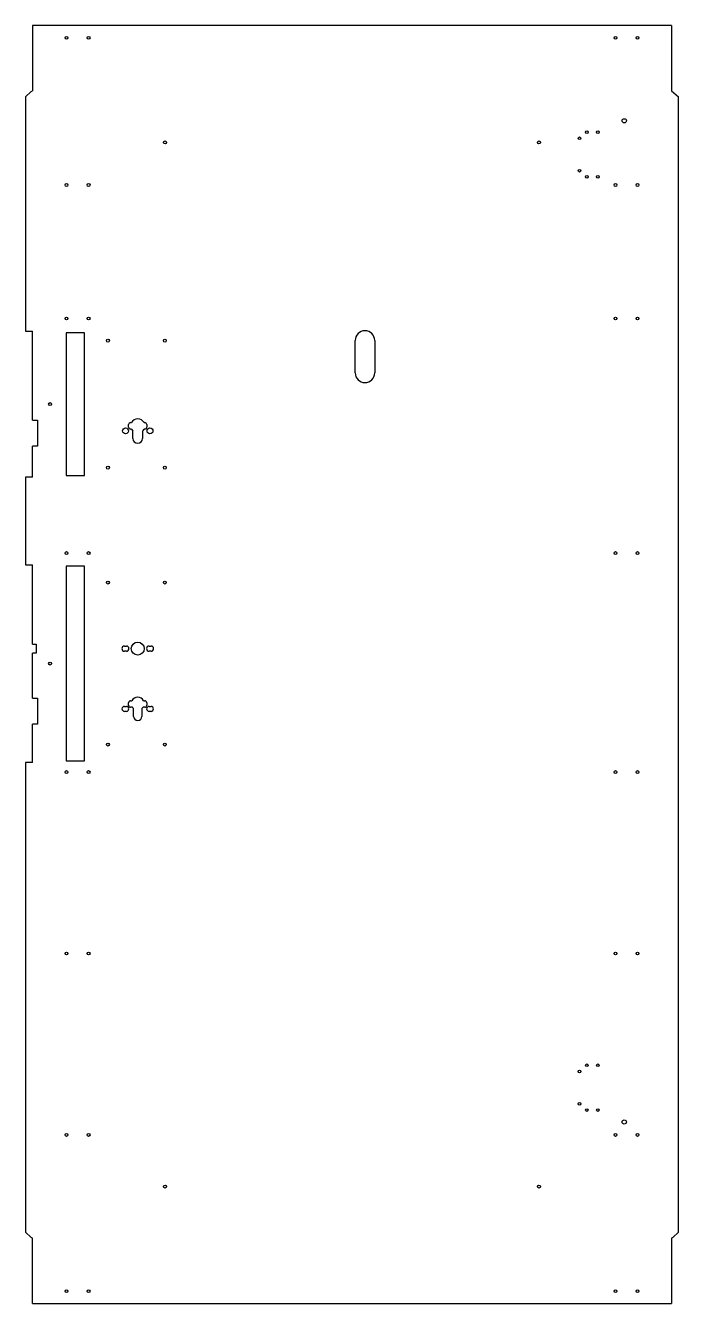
# Model space of a CAD drawing. Header units: millimetres. Extents: x 0 to 1007, y 0 to 1972.
import ezdxf

# ---------------------------------------------------------------- set-up
doc = ezdxf.new("R2010")
doc.units = ezdxf.units.MM

msp = doc.modelspace()

# ---------------------------------------------------------------- linework, layer by layer
at = {"color": 7, "linetype": 'Continuous', "lineweight": 25}
for p, q in [((10.5, 1972), (10.5, 1871.5)), ((996.9, 1972), (10.5, 1972)), ((996.9, 1972), (996.9, 1871.5)), ((8.4, 1870.4), (0, 1862)), ((0, 1862), (0, 1500.2)), ((8.4, 1870.4), (10.5, 1871.5)), ((996.9, 1871.5), (1007.4, 1862)), ((1007.4, 110), (1007.4, 1862)), ((0, 1500.2), (10.5, 1500.2)), ((10.5, 1362.8), (10.5, 1500.2)), ((90.8, 1497.9), (62.5, 1497.9)), ((62.5, 1497.9), (62.5, 1277.6)), ((90.8, 1277.6), (90.8, 1497.9)), ((508.7, 1436), (508.7, 1486)), ((538.7, 1486), (538.7, 1436)), ((10.5, 1362.8), (18.5, 1362.8)), ((18.5, 1362.8), (18.5, 1322.8)), ((159.1, 1352.2), (159.1, 1356.2)), ((162.1, 1359.2), (163.3, 1359.2)), ((163.3, 1349.2), (162.1, 1349.2)), ((165.6, 1334.8), (165.6, 1346.2)), ((180.6, 1346.2), (180.6, 1334.8)), ((182.9, 1359.2), (184.1, 1359.2)), ((184.1, 1349.2), (182.9, 1349.2)), ((187.1, 1356.2), (187.1, 1352.2)), ((10.5, 1275.2), (10.5, 1322.8)), ((18.5, 1322.8), (10.5, 1322.8)), ((0, 1275.2), (0, 1140)), ((10.5, 1275.2), (0, 1275.2)), ((62.5, 1277.6), (90.8, 1277.6)), ((0, 1140), (10.5, 1140)), ((10.5, 1017.5), (10.5, 1140)), ((62.5, 1137.7), (62.5, 837.4)), ((90.8, 1137.7), (62.5, 1137.7)), ((90.8, 837.4), (90.8, 1137.7)), ((10.5, 1017.5), (16.5, 1017.5)), ((16.5, 1017.5), (16.5, 1003.5)), ((152.6, 1014.5), (155.6, 1014.5)), ((155.6, 1006.5), (152.6, 1006.5)), ((190.6, 1014.5), (193.6, 1014.5)), ((193.6, 1006.5), (190.6, 1006.5)), ((10.5, 934), (10.5, 1003.5)), ((16.5, 1003.5), (10.5, 1003.5)), ((10.5, 934), (18.5, 934)), ((18.5, 934), (18.5, 894)), ((159.1, 923), (159.1, 927)), ((162.1, 930), (164.2, 930)), ((182.1, 930), (184.1, 930)), ((187.1, 927), (187.1, 923)), ((152.6, 921.3), (155.6, 921.3)), ((155.6, 913.7), (152.6, 913.7)), ((164.8, 920), (162.1, 920)), ((166.6, 906), (166.6, 917.9)), ((179.6, 917.9), (179.6, 906)), ((184.1, 920), (181.5, 920)), ((190.6, 921.3), (193.6, 921.3)), ((193.6, 913.7), (190.6, 913.7)), ((10.5, 835), (10.5, 894)), ((18.5, 894), (10.5, 894)), ((0, 835), (0, 110)), ((10.5, 835), (0, 835)), ((62.5, 837.4), (90.8, 837.4)), ((0, 110), (8.4, 101.6)), ((10.5, 100.5), (8.4, 101.6)), ((10.5, 0), (10.5, 100.5)), ((999, 101.6), (996.9, 100.5)), ((996.9, 100.5), (996.9, 0)), ((1007.4, 110), (999, 101.6)), ((10.5, 0), (996.9, 0))]:
    msp.add_line(p, q, dxfattribs=at)
for centre, radius in [((63.2, 1953), 2.25), ((97.2, 1953), 2.25), ((910.3, 1953), 2.25), ((944.3, 1953), 2.25), ((923.9, 1825), 3.3), ((854.7, 1798), 2.05), ((866.2, 1807.5), 2.05), ((883.2, 1807.5), 2.05), ((215.2, 1791.7), 2.3), ((792.2, 1791.7), 2.3), ((854.7, 1748), 2.05), ((866.2, 1738.5), 2.05), ((883.2, 1738.5), 2.05), ((63.2, 1726), 2.25), ((97.2, 1726), 2.25), ((910.3, 1726), 2.25), ((944.3, 1726), 2.25), ((63.2, 1520), 2.25), ((97.2, 1520), 2.25), ((910.3, 1520), 2.25), ((944.3, 1520), 2.25), ((127.1, 1485.8), 2.3), ((214.9, 1485.8), 2.3), ((37.8, 1387.8), 2.3), ((154.3, 1346.5), 4.5), ((192, 1346.5), 4.5), ((127.1, 1289.8), 2.3), ((214.9, 1289.8), 2.3), ((63.2, 1158), 2.25), ((97.2, 1158), 2.25), ((910.3, 1158), 2.25), ((944.3, 1158), 2.25), ((127.1, 1112.5), 2.3), ((214.9, 1112.5), 2.3), ((173.1, 1010.5), 10), ((37.8, 987.5), 2.3), ((127.1, 862.5), 2.3), ((214.9, 862.5), 2.3), ((63.2, 820), 2.25), ((97.2, 820), 2.25), ((910.3, 820), 2.25), ((944.3, 820), 2.25), ((63.2, 540), 2.25), ((97.2, 540), 2.25), ((910.3, 540), 2.25), ((944.3, 540), 2.25), ((854.7, 358), 2.05), ((866.2, 367.5), 2.05), ((883.2, 367.5), 2.05), ((854.7, 308), 2.05), ((866.2, 298.5), 2.05), ((883.2, 298.5), 2.05), ((923.9, 280), 3.3), ((63.2, 260), 2.25), ((97.2, 260), 2.25), ((910.3, 260), 2.25), ((944.3, 260), 2.25), ((215.2, 180.3), 2.3), ((792.2, 180.3), 2.3), ((63.2, 19), 2.25), ((97.2, 19), 2.25), ((910.3, 19), 2.25), ((944.3, 19), 2.25)]:
    msp.add_circle(centre, radius, dxfattribs=at)
for centre, radius, start, end in [((523.7, 1486), 15, 0, 180), ((523.7, 1436), 15, 180, 0), ((173.1, 1354.2), 11, 27.0357, 152.9643), ((162.1, 1356.2), 3, 90, 180), ((162.1, 1352.2), 3, 180, 270), ((173.1, 1354.2), 11, 207.0357, 227.0141), ((173.1, 1354.2), 11, 312.9859, 332.9643), ((184.1, 1356.2), 3, 0, 90), ((184.1, 1352.2), 3, 270, 0), ((173.1, 1334.8), 7.5, 180, 0), ((152.6, 1010.5), 4, 90, 270), ((155.6, 1010.5), 4, 270, 90), ((190.6, 1010.5), 4, 90, 270), ((193.6, 1010.5), 4, 270, 90), ((162.1, 927), 3, 90, 180), ((173.1, 925.5), 10, 26.7437, 153.2563), ((184.1, 927), 3, 0, 90), ((152.6, 917.5), 3.8, 90, 270), ((155.6, 917.5), 3.8, 270, 90), ((162.1, 923), 3, 180, 270), ((173.1, 925.5), 10, 213.367, 229.4584), ((173.1, 925.5), 10, 310.5416, 326.633), ((184.1, 923), 3, 270, 0), ((190.6, 917.5), 3.8, 90, 270), ((193.6, 917.5), 3.8, 270, 90), ((173.1, 906), 6.5, 180, 0)]:
    msp.add_arc(centre, radius, start, end, dxfattribs=at)

doc.saveas('drawing.dxf')
